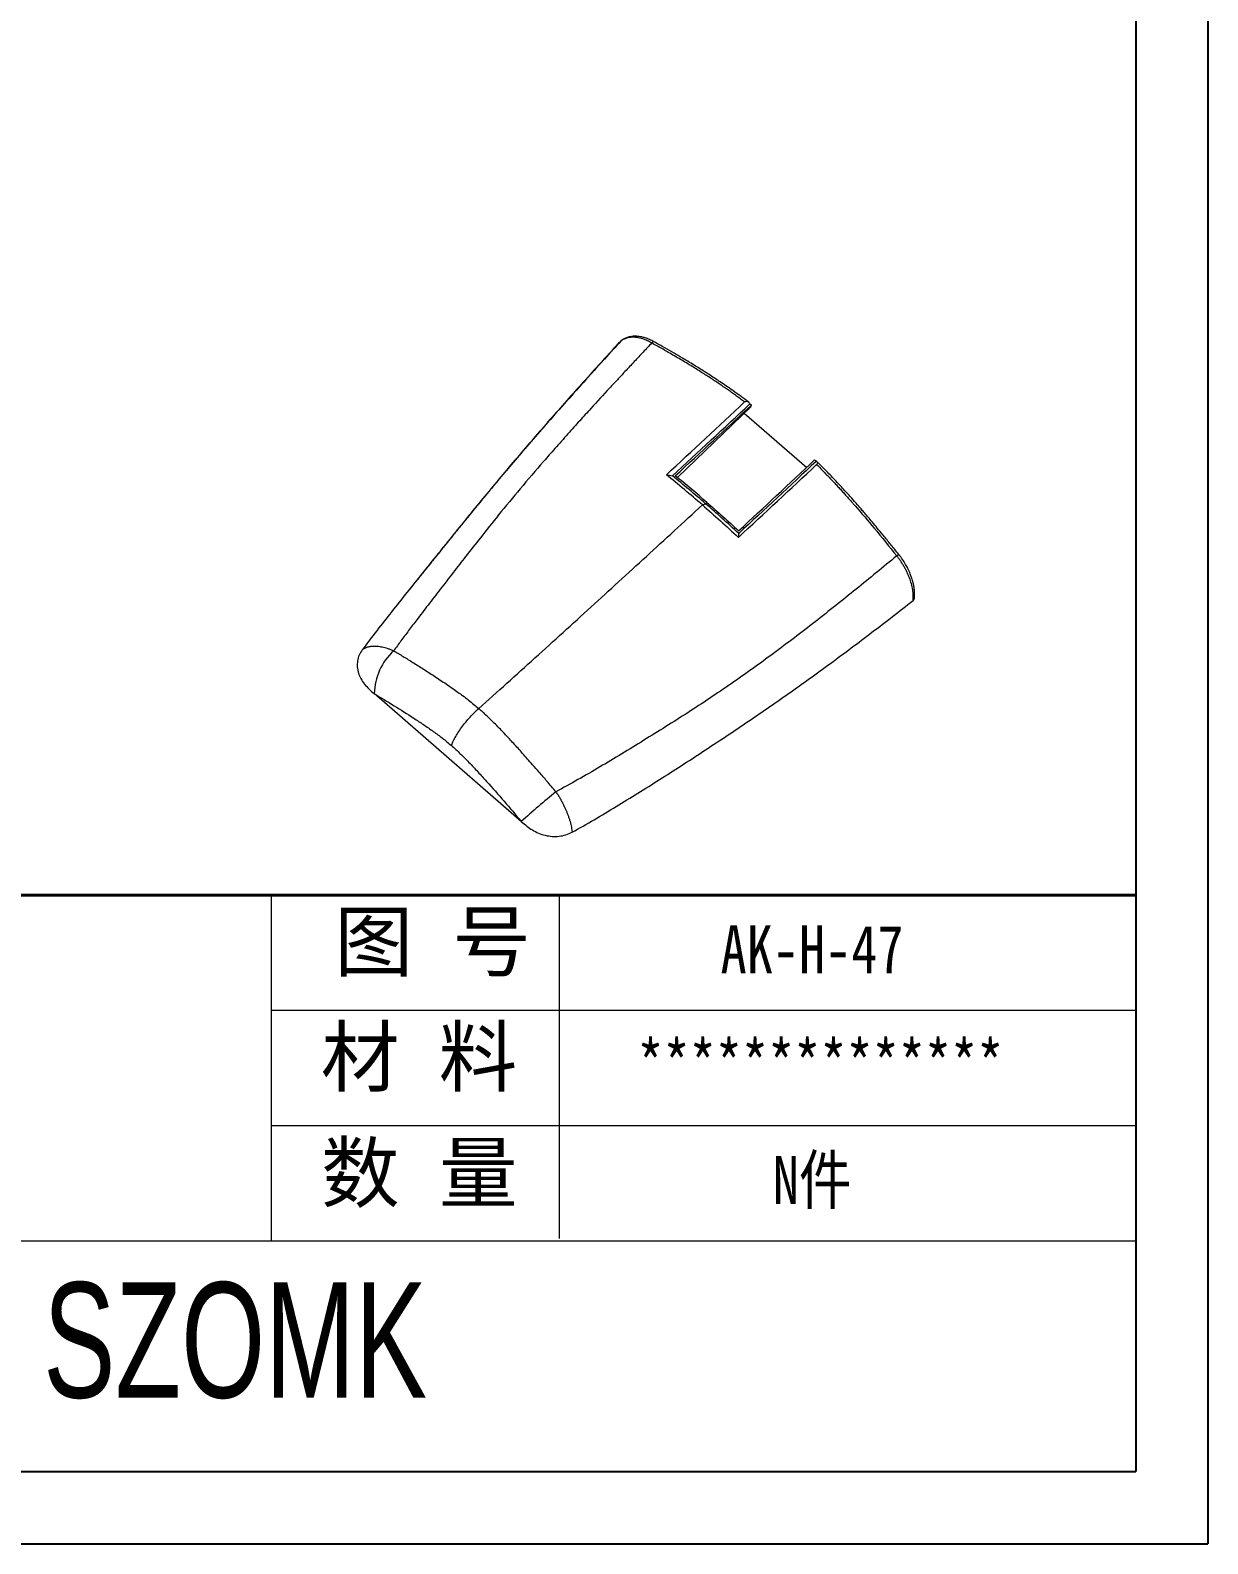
# Model space of a CAD drawing. Header units: inches. Extents: x 1474 to 3696, y 573 to 1061.
# Drawn here: x 3324.8 to 3438.7, y 573 to 719.2 of the extents above; entities that cross this region are included whole.
import ezdxf

# ---------------------------------------------------------------- set-up
doc = ezdxf.new("R2010")
doc.units = ezdxf.units.IN
doc.layers.add('文字', color=81, linetype='Continuous')
doc.layers.add('粗实线', color=7, linetype='Continuous', lineweight=30)
doc.layers.add('细实线', color=3, linetype='Continuous', lineweight=9)
doc.styles.get("Standard").update_dxf_attribs({"font": 'txt', "bigfont": 'gbcbig.shx'})
doc.styles.add('宋体', font='', dxfattribs={"width": 0.8, "height": 3.5})
doc.styles.add('长仿宋', font='', dxfattribs={"width": 0.7, "height": 4})
doc.styles.get('宋体').set_extended_font_data('SimSun')
doc.styles.get('长仿宋').set_extended_font_data('SimSun')

msp = doc.modelspace()

# ---------------------------------------------------------------- linework, layer by layer
for p, q in [((3438.659, 865.516), (3438.659, 572.957)), ((3431.694, 858.551), (3431.694, 579.922)), ((3035.603, 579.922), (3431.694, 579.922)), ((3024.897, 572.957), (3438.659, 572.957))]:
    msp.add_line(p, q)
at = {"color": 7, "linetype": 'Continuous', "lineweight": 15}
for p, q in [((3381.925, 689.19), (3381.63, 688.919)), ((3387.4, 675.999), (3394.485, 682.834)), ((3393.857, 682.229), (3399.887, 676.99)), ((3394.485, 682.834), (3394.551, 683.014)), ((3389.802, 673.361), (3390.113, 673.48)), ((3358.064, 655.124), (3358.08, 655.115)), ((3372.311, 642.745), (3358.064, 655.124)), ((3372.297, 642.761), (3372.311, 642.745))]:
    msp.add_line(p, q, dxfattribs=at)
at = {"color": 8, "linetype": 'Continuous', "lineweight": 15}
for centre, radius, start, end in [((3385.102, 688.899), 0.223, 78.72681, 148.75766), ((3409.247, 667.718), 0.975, 118.14068, 132.28408)]:
    msp.add_arc(centre, radius, start, end, dxfattribs=at)
at = {"color": 7, "linetype": 'Continuous', "lineweight": 15}
for centre, radius, start, end in [((3363.9, 654.976), 5.821, 132.55255, 178.63825), ((3442.193, 564.736), 104.754, 129.43909, 131.85389)]:
    msp.add_arc(centre, radius, start, end, dxfattribs=at)
for points, knots in [([(3384.911, 689.015), (3384.634, 688.722), (3384.067, 688.12), (3383.2, 687.195), (3382.369, 686.304), (3381.576, 685.452), (3380.477, 684.264), (3379.264, 682.945), (3377.922, 681.471), (3376.761, 680.183), (3375.594, 678.872), (3374.044, 677.105), (3372.22, 674.971), (3370.189, 672.507), (3368.441, 670.318), (3366.984, 668.457), (3365.692, 666.793), (3364.483, 665.232), (3363.304, 663.709), (3362.286, 662.382), (3361.414, 661.231), (3360.671, 660.238), (3360.197, 659.586), (3359.963, 659.265)], [0, 0, 0, 0, 0.0302076, 0.0619259, 0.0951493, 0.1218356, 0.1495265, 0.2171252, 0.2570715, 0.3003709, 0.348634, 0.3904592, 0.4795748, 0.5637071, 0.6367236, 0.6969965, 0.7481914, 0.8017314, 0.8522827, 0.9002855, 0.9345627, 0.9677981, 1, 1, 1, 1]), ([(3381.919, 689.195), (3381.391, 688.616), (3380.187, 687.297), (3378.361, 685.276), (3376.471, 683.167), (3374.704, 681.167), (3373.062, 679.279), (3371.569, 677.537), (3370.22, 675.938), (3369.007, 674.481), (3367.895, 673.132), (3366.883, 671.893), (3365.95, 670.743), (3365.097, 669.687), (3364.326, 668.73), (3363.647, 667.885), (3363.012, 667.094), (3362.355, 666.278), (3361.774, 665.56), (3361.409, 665.108), (3361.288, 664.958)], [0, 0, 0, 0, 0.0721581, 0.1646089, 0.25224, 0.3350645, 0.4129974, 0.4860002, 0.5502857, 0.6101129, 0.6654862, 0.7164147, 0.7629074, 0.8073766, 0.8468856, 0.8814589, 0.9120362, 0.9450513, 0.9817607, 1, 1, 1, 1]), ([(3381.736, 688.994), (3381.729, 688.992), (3381.686, 688.977), (3381.656, 688.945), (3381.63, 688.919)], [0, 0, 0, 0, 0.1628603, 1, 1, 1, 1]), ([(3385.145, 689.118), (3384.989, 689.201), (3384.698, 689.354), (3384.294, 689.502), (3383.961, 689.591), (3383.697, 689.637), (3383.482, 689.658), (3383.235, 689.665), (3382.911, 689.642), (3382.553, 689.557), (3382.213, 689.407), (3381.905, 689.209), (3381.729, 689.021), (3381.636, 688.922)], [0, 0, 0, 0, 0.1141988, 0.2127406, 0.2954347, 0.3621761, 0.4128649, 0.4601788, 0.5539239, 0.6751556, 0.7712977, 0.8796123, 1, 1, 1, 1]), ([(3393.889, 683.31), (3393.759, 683.408), (3393.498, 683.602), (3393.106, 683.888), (3392.713, 684.171), (3392.32, 684.449), (3391.927, 684.722), (3391.375, 685.101), (3390.643, 685.588), (3389.691, 686.201), (3388.653, 686.845), (3387.529, 687.517), (3386.274, 688.245), (3385.394, 688.742), (3384.911, 689.015)], [0, 0, 0, 0, 0.04427569, 0.0885094, 0.13269931, 0.1768438, 0.22094216, 0.26499472, 0.36233535, 0.46574551, 0.58308263, 0.70798708, 0.83942955, 1, 1, 1, 1]), ([(3394.258, 683.305), (3394.02, 683.483), (3393.519, 683.859), (3392.791, 684.38), (3392.116, 684.851), (3391.549, 685.236), (3391.051, 685.568), (3390.581, 685.875), (3390.108, 686.179), (3389.628, 686.482), (3389.111, 686.803), (3388.522, 687.162), (3387.83, 687.575), (3387.03, 688.043), (3386.124, 688.564), (3385.483, 688.927), (3385.145, 689.118)], [0, 0, 0, 0, 0.0795252, 0.1673746, 0.2418837, 0.3030509, 0.3546108, 0.4060449, 0.4578194, 0.5099334, 0.5636737, 0.6275611, 0.7031497, 0.7904292, 0.889381, 1, 1, 1, 1]), ([(3381.63, 688.919), (3380.522, 687.702), (3379.42, 686.485), (3377.232, 684.049), (3376.146, 682.829), (3373.997, 680.381), (3372.934, 679.153), (3370.835, 676.687), (3369.799, 675.449), (3367.747, 672.965), (3366.732, 671.719), (3364.716, 669.229), (3363.715, 667.985), (3361.728, 665.509), (3360.74, 664.277), (3358.796, 661.817), (3357.842, 660.588), (3356.919, 659.352)], [0, 0, 0, 0, 0.125, 0.125, 0.25, 0.25, 0.375, 0.375, 0.5, 0.5, 0.625, 0.625, 0.75, 0.75, 0.875, 0.875, 1, 1, 1, 1]), ([(3393.889, 683.31), (3393.932, 683.35), (3393.982, 683.372), (3394.085, 683.383), (3394.135, 683.373), (3394.274, 683.312), (3394.349, 683.231), (3394.396, 683.13)], [0, 0, 0, 0, 0.25, 0.25, 0.5, 0.5, 1, 1, 1, 1]), ([(3400.799, 677.566), (3400.876, 677.56), (3400.929, 677.53), (3400.953, 677.45), (3400.951, 677.417), (3400.92, 677.344), (3400.891, 677.303), (3400.849, 677.264)], [0, 0, 0, 0, 0.5, 0.5, 0.75, 0.75, 1, 1, 1, 1]), ([(3408.787, 668.578), (3408.546, 668.876), (3408.09, 669.441), (3407.44, 670.238), (3406.866, 670.936), (3406.366, 671.536), (3405.943, 672.039), (3405.583, 672.462), (3405.215, 672.892), (3404.772, 673.401), (3404.203, 674.046), (3403.516, 674.809), (3402.707, 675.684), (3401.829, 676.607), (3401.212, 677.224), (3400.912, 677.523)], [0, 0, 0, 0, 0.0960087, 0.1817607, 0.2572561, 0.3224843, 0.3774387, 0.4221149, 0.4615594, 0.5195545, 0.5916165, 0.6777486, 0.777955, 0.8922382, 1, 1, 1, 1]), ([(3389.802, 673.361), (3389.221, 673.866), (3388.64, 674.36), (3387.48, 675.331), (3386.9, 675.808), (3386.322, 676.273)], [0, 0, 0, 0, 0.5, 0.5, 1, 1, 1, 1]), ([(3390.113, 673.48), (3389.579, 673.944), (3389.044, 674.399), (3387.976, 675.295), (3387.443, 675.736), (3386.911, 676.167)], [0, 0, 0, 0, 0.5, 0.5, 1, 1, 1, 1]), ([(3390.244, 673.6), (3389.733, 674.044), (3389.222, 674.48), (3388.202, 675.338), (3387.693, 675.761), (3387.185, 676.176)], [0, 0, 0, 0, 0.5, 0.5, 1, 1, 1, 1]), ([(3400.849, 677.264), (3400.982, 677.13), (3401.243, 676.868), (3401.625, 676.478), (3401.99, 676.1), (3402.338, 675.734), (3402.671, 675.38), (3402.987, 675.04), (3403.287, 674.713), (3403.572, 674.399), (3403.842, 674.1), (3404.096, 673.815), (3404.336, 673.544), (3405.116, 672.655), (3406.548, 670.969), (3407.869, 669.333), (3408.591, 668.439)], [0, 0, 0, 0, 0.0486717, 0.0955509, 0.1406379, 0.1839325, 0.2254344, 0.2651429, 0.3030582, 0.3391808, 0.3735116, 0.4060508, 0.4367989, 0.4657562, 0.7079978, 1, 1, 1, 1]), ([(3368.178, 653.679), (3369.999, 655.31), (3371.811, 656.942), (3375.431, 660.214), (3377.237, 661.854), (3380.821, 665.119), (3382.598, 666.744), (3385.281, 669.203), (3386.179, 670.027), (3387.984, 671.686), (3388.892, 672.521), (3389.802, 673.361)], [0, 0, 0, 0, 0.25, 0.25, 0.5, 0.5, 0.75, 0.75, 0.875, 0.875, 1, 1, 1, 1]), ([(3389.802, 673.361), (3390.384, 672.856), (3390.965, 672.34), (3392.125, 671.295), (3392.703, 670.765), (3393.28, 670.227)], [0, 0, 0, 0, 0.5, 0.5, 1, 1, 1, 1]), ([(3390.113, 673.48), (3390.155, 673.518), (3390.199, 673.558), (3390.242, 673.599), (3390.244, 673.6)], [0.009696139, 0.009696139, 0.009696139, 0.009696139, 0.026184664, 0.026860319, 0.026860319, 0.026860319, 0.026860319]), ([(3393.314, 670.604), (3392.782, 671.096), (3392.249, 671.582), (3391.182, 672.542), (3390.648, 673.015), (3390.113, 673.48)], [0, 0, 0, 0, 0.5, 0.5, 1, 1, 1, 1]), ([(3390.244, 673.6), (3390.755, 673.156), (3391.266, 672.704), (3392.287, 671.789), (3392.797, 671.326), (3393.306, 670.858)], [0, 0, 0, 0, 0.5, 0.5, 1, 1, 1, 1]), ([(3410.296, 664.341), (3410.307, 664.487), (3410.33, 664.783), (3410.293, 665.231), (3410.227, 665.628), (3410.155, 665.934), (3410.09, 666.16), (3410.013, 666.403), (3409.886, 666.747), (3409.692, 667.176), (3409.443, 667.638), (3409.152, 668.103), (3408.914, 668.413), (3408.787, 668.578)], [0, 0, 0, 0, 0.11345051, 0.22849216, 0.32083036, 0.39062412, 0.43800413, 0.4752241, 0.55738376, 0.67225762, 0.76701869, 0.87628542, 1, 1, 1, 1]), ([(3408.591, 668.439), (3407.294, 667.356), (3405.985, 666.284), (3403.352, 664.158), (3402.03, 663.106), (3399.371, 661.031), (3398.033, 660.009), (3395.33, 658.007), (3393.963, 657.029), (3391.197, 655.119), (3389.798, 654.189), (3386.978, 652.372), (3385.558, 651.484), (3383.431, 650.171), (3382.722, 649.737), (3381.307, 648.877), (3380.602, 648.452), (3378.485, 647.199), (3377.075, 646.394), (3375.647, 645.637)], [0, 0, 0, 0, 0.125, 0.125, 0.25, 0.25, 0.375, 0.375, 0.5, 0.5, 0.625, 0.625, 0.75, 0.75, 0.8125, 0.8125, 0.875, 0.875, 1, 1, 1, 1]), ([(3410.177, 664.114), (3410.181, 664.16), (3410.189, 664.251), (3410.194, 664.389), (3410.194, 664.527), (3410.19, 664.663), (3410.181, 664.796), (3410.169, 664.928), (3410.153, 665.056), (3410.134, 665.18), (3410.087, 665.452), (3409.984, 665.871), (3409.813, 666.359), (3409.645, 666.75), (3409.499, 667.05), (3409.339, 667.346), (3409.167, 667.634), (3408.985, 667.914), (3408.794, 668.183), (3408.658, 668.354), (3408.591, 668.439)], [0, 0, 0, 0, 0.0366332, 0.0723188, 0.1070085, 0.1406578, 0.1732264, 0.2046772, 0.2349774, 0.2640976, 0.292012, 0.4234083, 0.5475515, 0.6142461, 0.6804642, 0.7460725, 0.8109439, 0.8749592, 0.9380101, 1, 1, 1, 1]), ([(3377.204, 641.726), (3378.638, 642.517), (3380.053, 643.346), (3382.866, 645.052), (3384.266, 645.928), (3387.061, 647.703), (3388.456, 648.604), (3391.239, 650.427), (3392.626, 651.349), (3395.387, 653.218), (3396.76, 654.164), (3399.487, 656.085), (3400.842, 657.06), (3403.532, 659.036), (3404.869, 660.037), (3407.531, 662.061), (3408.856, 663.083), (3410.177, 664.114)], [0, 0, 0, 0, 0.125, 0.125, 0.25, 0.25, 0.375, 0.375, 0.5, 0.5, 0.625, 0.625, 0.75, 0.75, 0.875, 0.875, 1, 1, 1, 1]), ([(3410.177, 664.114), (3410.205, 664.141), (3410.261, 664.196), (3410.299, 664.28), (3410.297, 664.329), (3410.297, 664.341)], [0, 0, 0, 0, 0.4343566, 0.8680902, 1, 1, 1, 1]), ([(3356.919, 659.352), (3356.799, 659.192), (3356.702, 659.023), (3356.551, 658.668), (3356.496, 658.479), (3356.434, 658.098), (3356.426, 657.906), (3356.448, 657.613), (3356.462, 657.514), (3356.499, 657.32), (3356.523, 657.223), (3356.612, 656.937), (3356.691, 656.75), (3356.891, 656.385), (3357.008, 656.211), (3357.272, 655.878), (3357.42, 655.719), (3357.733, 655.414), (3357.898, 655.269), (3358.064, 655.124)], [0, 0, 0, 0, 0.125, 0.125, 0.25, 0.25, 0.375, 0.375, 0.4375, 0.4375, 0.5, 0.5, 0.625, 0.625, 0.75, 0.75, 0.875, 0.875, 1, 1, 1, 1]), ([(3356.919, 659.352), (3356.944, 659.372), (3356.994, 659.413), (3357.077, 659.468), (3357.165, 659.519), (3357.259, 659.564), (3357.358, 659.604), (3357.463, 659.638), (3357.574, 659.667), (3357.689, 659.689), (3357.81, 659.706), (3357.935, 659.717), (3358.065, 659.721), (3358.218, 659.72), (3358.401, 659.708), (3358.618, 659.68), (3358.855, 659.636), (3359.109, 659.574), (3359.38, 659.492), (3359.666, 659.391), (3359.863, 659.307), (3359.963, 659.265)], [0, 0, 0, 0, 0.0408591, 0.0820415, 0.1235195, 0.1652638, 0.2072438, 0.249428, 0.2917839, 0.3342782, 0.3768769, 0.4195454, 0.462249, 0.5049527, 0.5665401, 0.6315239, 0.699734, 0.7709597, 0.8449481, 0.9214057, 1, 1, 1, 1]), ([(3359.963, 659.265), (3360.263, 659.084), (3360.881, 658.71), (3361.837, 658.123), (3362.851, 657.489), (3363.923, 656.801), (3364.87, 656.168), (3365.636, 655.643), (3366.165, 655.271), (3366.673, 654.901), (3367.177, 654.513), (3367.696, 654.092), (3368.023, 653.813), (3368.178, 653.679)], [0, 0, 0, 0, 0.1096698, 0.226115, 0.3493729, 0.4795124, 0.6166079, 0.6937669, 0.7578901, 0.808986, 0.8786186, 0.942265, 1, 1, 1, 1]), ([(3358.08, 655.115), (3358.722, 654.732), (3359.361, 654.348), (3360.636, 653.563), (3361.272, 653.164), (3362.216, 652.548), (3362.53, 652.339), (3363.161, 651.91), (3363.48, 651.691), (3364.093, 651.257), (3364.384, 651.043), (3364.963, 650.588), (3365.254, 650.345), (3365.546, 650.093)], [0, 0, 0, 0, 0.25, 0.25, 0.5, 0.5, 0.625, 0.625, 0.75, 0.75, 0.875, 0.875, 1, 1, 1, 1]), ([(3365.546, 650.093), (3365.611, 650.305), (3365.725, 650.567), (3366.055, 651.167), (3366.272, 651.504), (3366.773, 652.187), (3367.056, 652.532), (3367.627, 653.16), (3367.914, 653.443), (3368.178, 653.679)], [0, 0, 0, 0, 0.25, 0.25, 0.5, 0.5, 0.75, 0.75, 1, 1, 1, 1]), ([(3375.647, 645.637), (3375.357, 645.976), (3374.818, 646.609), (3374.064, 647.481), (3373.43, 648.207), (3372.751, 648.978), (3372.004, 649.813), (3371.255, 650.628), (3370.645, 651.281), (3370.16, 651.792), (3369.578, 652.386), (3369.028, 652.916), (3368.522, 653.377), (3368.287, 653.584), (3368.178, 653.679)], [0, 0, 0, 0, 0.1209686, 0.2253212, 0.3125393, 0.3825924, 0.50425, 0.6166162, 0.6840101, 0.7478406, 0.8089952, 0.9119134, 0.959145, 1, 1, 1, 1]), ([(3365.546, 650.093), (3365.837, 649.84), (3366.123, 649.58), (3366.678, 649.049), (3366.95, 648.775), (3367.515, 648.185), (3367.806, 647.874), (3368.379, 647.256), (3368.662, 646.947), (3369.507, 646.009), (3370.068, 645.368), (3371.186, 644.073), (3371.741, 643.42), (3372.297, 642.761)], [0, 0, 0, 0, 0.125, 0.125, 0.25, 0.25, 0.375, 0.375, 0.5, 0.5, 0.75, 0.75, 1, 1, 1, 1]), ([(3375.647, 645.637), (3375.681, 645.586), (3375.748, 645.484), (3375.845, 645.33), (3375.939, 645.177), (3376.028, 645.024), (3376.114, 644.873), (3376.196, 644.725), (3376.274, 644.578), (3376.348, 644.434), (3376.418, 644.292), (3376.484, 644.154), (3376.546, 644.019), (3376.604, 643.888), (3376.658, 643.76), (3376.733, 643.577), (3376.824, 643.339), (3376.924, 643.047), (3377.009, 642.763), (3377.081, 642.486), (3377.137, 642.22), (3377.18, 641.966), (3377.196, 641.805), (3377.204, 641.726)], [0, 0, 0, 0, 0.039545, 0.0786004, 0.1171214, 0.1550653, 0.1923915, 0.2290622, 0.2650418, 0.3002975, 0.334799, 0.3685186, 0.4014313, 0.4335147, 0.4647487, 0.4951158, 0.5683036, 0.6414212, 0.7142936, 0.7867493, 0.8586225, 0.9297553, 1, 1, 1, 1]), ([(3372.311, 642.745), (3372.478, 642.6), (3372.645, 642.457), (3372.996, 642.185), (3373.179, 642.057), (3373.561, 641.827), (3373.761, 641.725), (3374.178, 641.551), (3374.398, 641.479), (3374.841, 641.374), (3375.065, 641.339), (3375.406, 641.317), (3375.52, 641.315), (3375.746, 641.32), (3375.857, 641.328), (3376.187, 641.365), (3376.403, 641.41), (3376.821, 641.54), (3377.018, 641.623), (3377.204, 641.726)], [0, 0, 0, 0, 0.125, 0.125, 0.25, 0.25, 0.375, 0.375, 0.5, 0.5, 0.625, 0.625, 0.6875, 0.6875, 0.75, 0.75, 0.875, 0.875, 1, 1, 1, 1])]:
    msp.add_open_spline(points, degree=3, knots=knots, dxfattribs=at)
at = {"color": 8, "linetype": 'Continuous', "lineweight": 15}
msp.add_open_spline([(3384.911, 689.015), (3384.766, 689.092), (3384.473, 689.248), (3384.035, 689.413), (3383.602, 689.524), (3383.222, 689.567), (3382.892, 689.56), (3382.605, 689.518), (3382.292, 689.418), (3382.056, 689.315), (3381.941, 689.206), (3381.925, 689.19)], degree=3, knots=[0, 0, 0, 0, 0.1249913, 0.253087, 0.3836096, 0.515799, 0.6119923, 0.7134535, 0.8197563, 0.9733249, 1, 1, 1, 1], dxfattribs=at)
at = {"color": 7, "linetype": 'Continuous', "lineweight": 15}
for points in [[(3386.322, 676.273), (3388.842, 678.606), (3391.364, 680.949), (3393.889, 683.31)], [(3386.911, 676.167), (3389.405, 678.474), (3391.9, 680.792), (3394.397, 683.13)], [(3394.396, 683.13), (3394.401, 683.118), (3394.407, 683.105), (3394.411, 683.093)], [(3394.397, 683.131), (3394.448, 683.092), (3394.5, 683.053), (3394.551, 683.014)], [(3387.185, 676.176), (3389.639, 678.441), (3392.095, 680.718), (3394.551, 683.014)], [(3393.306, 670.858), (3395.754, 673.128), (3398.204, 675.409), (3400.656, 677.71)], [(3400.799, 677.567), (3398.303, 675.229), (3395.807, 672.911), (3393.314, 670.604)], [(3400.656, 677.71), (3400.704, 677.662), (3400.752, 677.615), (3400.8, 677.567)], [(3400.771, 677.567), (3400.78, 677.567), (3400.79, 677.567), (3400.799, 677.566)], [(3386.322, 676.273), (3386.518, 676.239), (3386.715, 676.203), (3386.911, 676.167)], [(3393.28, 670.227), (3395.803, 672.558), (3398.325, 674.901), (3400.849, 677.264)], [(3393.314, 670.604), (3393.303, 670.479), (3393.292, 670.353), (3393.28, 670.227)]]:
    msp.add_open_spline(points, degree=3, dxfattribs=at)
at = {"layer": '粗实线', "color": 7, "lineweight": 40}
msp.add_line((3431.694, 635.648), (3264.517, 635.648), dxfattribs=at)
at = {"layer": '细实线', "color": 7}
for p, q in [((3348.105, 635.648), (3348.105, 602.213)), ((3375.968, 635.648), (3375.968, 602.447)), ((3431.694, 624.503), (3348.105, 624.503)), ((3431.694, 613.358), (3348.105, 613.358)), ((3431.694, 602.213), (3180.928, 602.213))]:
    msp.add_line(p, q, dxfattribs=at)

# ---------------------------------------------------------------- texts
at = {"layer": '文字', "color": 0, "char_height": 4.17942, "width": 48.31881, "attachment_point": 1, "style": '宋体'}
for s, insert in [('{\\H1.111x;AK-H-47}', (3391.562, 632.737)), ('{\\H1.111x;**************}', (3383.523, 621.592)), ('{\\H1.111x;N件}', (3396.617, 610.447))]:
    msp.add_mtext(s, dxfattribs=dict(at, insert=insert))
at = {"layer": '粗实线', "insert": (3326.086, 598.222), "char_height": 11.14513, "width": 124.98155, "attachment_point": 1, "style": '长仿宋'}
msp.add_mtext('{\\fSTXinwei|b0|i0|c134|p2;SZOMK}', dxfattribs=at)
at = {"layer": '细实线', "color": 7, "char_height": 5.57256, "attachment_point": 1}
for s, insert, width in [('{\\fSimSun|b0|i0|c134|p54;图 号}', (3354.233, 633.956), 27.86281), ('{\\fSimSun|b0|i0|c134|p54;材 料   }', (3352.912, 622.811), 27.86281), ('{\\fSimSun|b0|i0|c134|p54;数 量}', (3352.939, 611.611), 25.17754)]:
    msp.add_mtext(s, dxfattribs=dict(at, insert=insert, width=width))

doc.saveas('drawing.dxf')
